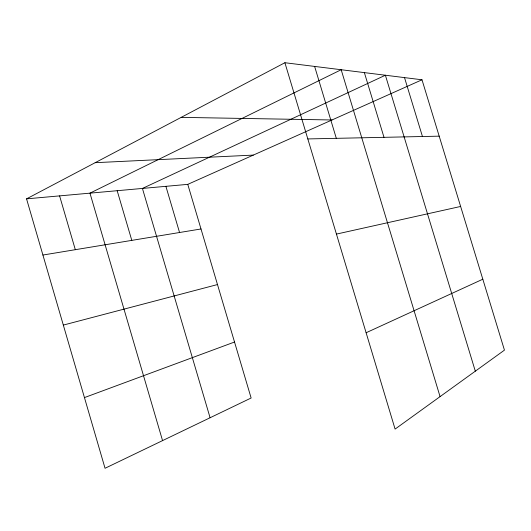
<?xml version="1.0" encoding="UTF-8"?>
<svg xmlns="http://www.w3.org/2000/svg" width="531" height="531" viewBox="0 0 531 531"><rect width="100%" height="100%" fill="white"/><g stroke="black" fill="none" stroke-linecap="round" stroke-linejoin="round"><path stroke-width="0.8" d="M26.55 198.853L187.775 184.363L251.13 398.004L105.045 468.276L26.55 198.853L284.895 62.724L421.999 79.789L504.45 350.141L395.091 429.088L284.895 62.724M366.111 332.751L482.818 279.213M187.775 184.363L421.999 79.789M84.449 397.593L234.529 342.024M63.328 325.085L217.491 284.556M336.442 234.098L460.629 206.459M42.918 255.033L201.003 228.974M95.182 162.685L253.327 155.098M307.821 138.93L439.197 136.162M181.197 117.364L331.981 119.979M404.516 77.612L422.45 136.513M475.311 371.182L385.387 75.229L142.421 188.439L210.09 417.744M364.372 72.614L383.993 137.323M440.066 396.624L341.181 69.727L89.958 193.151L162.559 440.611M314.624 66.421L336.315 138.332M165.898 186.335L179.558 232.512M117.178 190.709L131.801 240.384M59.591 195.879L75.322 249.689"/></g></svg>
